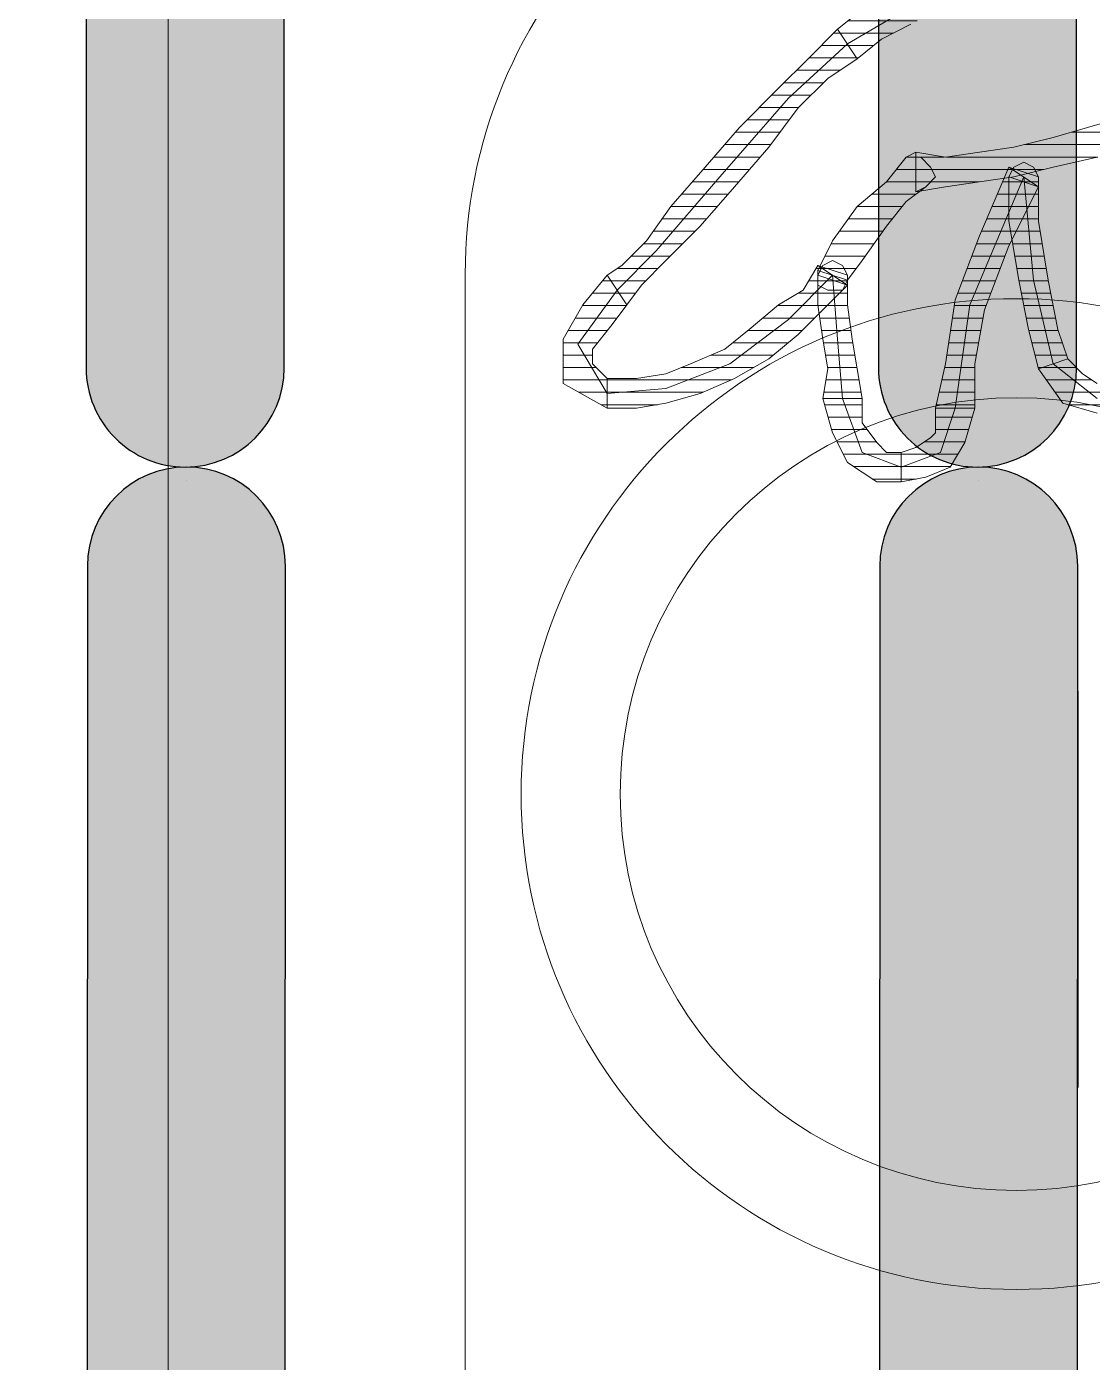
# Model space of a CAD drawing. Header units: centimetres. Extents: x 54005 to 61405, y 90310 to 94744.
# Drawn here: x 56660.34 to 56671.1, y 93072.62 to 93086.1 of the extents above; entities that cross this region are included whole.
import ezdxf

# ---------------------------------------------------------------- set-up
doc = ezdxf.new("R2010")
doc.units = ezdxf.units.CM
doc.header["$LTSCALE"] = 25
doc.layers.get('0').update_dxf_attribs({"lineweight": 0})
doc.layers.add('OC-Mutfak_Ekipman', color=252, linetype='Continuous')
pattern_1 = [(360, (-5108.51305, -673.59423), (1e-16, 0.125), [25])]

# ---------------------------------------------------------------- blocks, each defined once
blk = doc.blocks.new('ekmek')
at = {"layer": 'OC-Mutfak_Ekipman'}
h = blk.add_hatch(color=256, dxfattribs=at)
h.dxf.hatch_style = 1
h.paths.add_polyline_path([(2465.854, 3789.553, 0.414197), (2464.854, 3788.553), (2464.842, 3692.863, 0.41423), (2465.842, 3691.863, 0.414197), (2466.842, 3692.863), (2466.854, 3788.553, 0.41423)])
h.paths.add_polyline_path([(2457.854, 3789.554, 0.414197), (2456.854, 3788.554), (2456.842, 3692.864, 0.41423), (2457.842, 3691.864, 0.414197), (2458.842, 3692.864), (2458.854, 3788.554, 0.41423)])
h.paths.add_polyline_path([(2449.854, 3789.554, 0.414197), (2448.854, 3788.554), (2448.842, 3692.864, 0.41423), (2449.842, 3691.864, 0.414197), (2450.842, 3692.864), (2450.854, 3788.554, 0.41423)])
h.paths.add_polyline_path([(2441.854, 3789.555, 0.414197), (2440.854, 3788.555), (2440.842, 3692.865, 0.41423), (2441.842, 3691.865, 0.414197), (2442.842, 3692.865), (2442.854, 3788.555, 0.41423)])
h.paths.add_polyline_path([(2433.854, 3789.555, 0.414197), (2432.854, 3788.556), (2432.842, 3692.866, 0.41423), (2433.842, 3691.865, 0.414197), (2434.842, 3692.865), (2434.854, 3788.555, 0.41423)])
h = blk.add_hatch(color=256, dxfattribs=at)
h.dxf.hatch_style = 1
h.paths.add_polyline_path([(2464.842, 3587.863, 0.414227), (2465.842, 3586.863, 0.4142), (2466.842, 3587.863), (2466.854, 3690.863, 0.414227), (2465.854, 3691.863, 0.4142), (2464.854, 3690.863)])
h.paths.add_polyline_path([(2456.842, 3587.864, 0.414227), (2457.842, 3586.864, 0.4142), (2458.842, 3587.864), (2458.854, 3690.864, 0.414227), (2457.854, 3691.864, 0.4142), (2456.854, 3690.864)])
h.paths.add_polyline_path([(2448.842, 3587.864, 0.414227), (2449.842, 3586.864, 0.4142), (2450.842, 3587.864), (2450.854, 3690.864, 0.414227), (2449.854, 3691.864, 0.4142), (2448.854, 3690.864)])
h.paths.add_polyline_path([(2442.854, 3690.865, 0.414227), (2441.854, 3691.865, 0.4142), (2440.854, 3690.865), (2440.842, 3587.865, 0.414227), (2441.842, 3586.865, 0.4142), (2442.842, 3587.865)])
h.paths.add_polyline_path([(2432.842, 3587.866, 0.414227), (2433.842, 3586.865, 0.4142), (2434.842, 3587.865), (2434.854, 3690.865, 0.414227), (2433.854, 3691.865, 0.4142), (2432.854, 3690.866)])
for p, q in [((2456.854, 3788.554), (2456.842, 3692.864)), ((2458.842, 3692.864), (2458.854, 3788.554)), ((2464.854, 3788.553), (2464.842, 3692.863)), ((2466.842, 3692.863), (2466.854, 3788.553)), ((2466.842, 3694.125), (2466.843, 3698.125)), ((2457.842, 3691.864), (2457.842, 3691.864)), ((2457.854, 3691.864), (2457.854, 3691.864)), ((2465.842, 3691.863), (2465.842, 3691.863)), ((2465.854, 3691.863), (2465.854, 3691.863)), ((2457.854, 3691.726), (2457.854, 3691.726)), ((2465.854, 3691.725), (2465.854, 3691.725)), ((2456.854, 3690.864), (2456.842, 3587.864)), ((2458.842, 3587.864), (2458.854, 3690.864)), ((2464.854, 3690.863), (2464.842, 3587.863)), ((2466.842, 3587.863), (2466.854, 3690.863)), ((2466.854, 3689.601), (2466.854, 3685.601))]:
    blk.add_line(p, q, dxfattribs=at)
for centre, start, end in [((2457.842, 3692.864), 179.9963, 269.9963), ((2457.842, 3692.864), 269.9963, 359.9963), ((2465.842, 3692.863), 179.9963, 269.9963), ((2465.842, 3692.863), 269.9963, 359.9963), ((2457.854, 3690.864), 89.9963, 179.9963), ((2457.854, 3690.864), 359.9963, 89.9963), ((2465.854, 3690.863), 89.9963, 179.9963), ((2465.854, 3690.863), 359.9963, 89.9963)]:
    blk.add_arc(centre, 1, start, end, dxfattribs=at)
blk = doc.blocks.new('by')
at = {"ltscale": 30}
h = blk.add_hatch(dxfattribs=at)
h.set_pattern_fill('DC_LINES', color=256, scale=0.1, style=0)
h.set_pattern_definition(pattern_1)
edge = h.paths.add_edge_path(flags=0)
edge.add_line((6359.64, 2244.875), (6359.591, 2244.875))
edge.add_line((6359.591, 2244.875), (6359.393, 2244.726))
edge.add_line((6359.393, 2244.726), (6359.245, 2244.627))
edge.add_line((6359.245, 2244.627), (6358.898, 2244.428))
edge.add_line((6358.898, 2244.428), (6358.552, 2244.279))
edge.add_line((6358.552, 2244.279), (6358.206, 2244.08))
edge.add_line((6358.206, 2244.08), (6357.859, 2243.881))
edge.add_line((6357.859, 2243.881), (6357.562, 2243.732))
edge.add_line((6357.562, 2243.732), (6357.315, 2243.534))
edge.add_line((6357.315, 2243.534), (6357.117, 2243.832))
edge.add_line((6357.117, 2243.832), (6357.365, 2244.03))
edge.add_line((6357.365, 2244.03), (6357.76, 2244.179))
edge.add_line((6357.76, 2244.179), (6358.107, 2244.378))
edge.add_line((6358.107, 2244.378), (6358.453, 2244.577))
edge.add_line((6358.453, 2244.577), (6358.8, 2244.726))
edge.add_line((6358.8, 2244.726), (6359.047, 2244.925))
edge.add_line((6359.047, 2244.925), (6359.294, 2245.024))
edge.add_line((6359.294, 2245.024), (6359.393, 2245.074))
edge.add_line((6359.393, 2245.074), (6359.343, 2245.074))
h = blk.add_hatch(dxfattribs=at)
h.set_pattern_fill('DC_LINES', color=256, scale=0.1, style=0)
h.set_pattern_definition(pattern_1)
edge = h.paths.add_edge_path(flags=0)
edge.add_line((6357.315, 2243.534), (6357.018, 2243.335))
edge.add_line((6357.018, 2243.335), (6356.721, 2243.037))
edge.add_line((6356.721, 2243.037), (6356.425, 2242.64))
edge.add_line((6356.425, 2242.64), (6356.078, 2242.242))
edge.add_line((6356.078, 2242.242), (6355.732, 2241.845))
edge.add_line((6355.732, 2241.845), (6355.385, 2241.497))
edge.add_line((6355.385, 2241.497), (6355.138, 2241.249))
edge.add_line((6355.138, 2241.249), (6354.99, 2241.05))
edge.add_line((6354.99, 2241.05), (6354.792, 2241.348))
edge.add_line((6354.792, 2241.348), (6354.94, 2241.447))
edge.add_line((6354.94, 2241.447), (6355.187, 2241.696))
edge.add_line((6355.187, 2241.696), (6355.435, 2242.043))
edge.add_line((6355.435, 2242.043), (6355.781, 2242.441))
edge.add_line((6355.781, 2242.441), (6356.128, 2242.838))
edge.add_line((6356.128, 2242.838), (6356.523, 2243.236))
edge.add_line((6356.523, 2243.236), (6356.82, 2243.534))
edge.add_line((6356.82, 2243.534), (6357.117, 2243.832))
h = blk.add_hatch(dxfattribs=at)
h.set_pattern_fill('DC_LINES', color=256, scale=0.1, style=0)
h.set_pattern_definition(pattern_1)
edge = h.paths.add_edge_path(flags=0)
edge.add_line((6360.679, 2242.838), (6360.432, 2242.739))
edge.add_line((6360.432, 2242.739), (6360.086, 2242.64))
edge.add_line((6360.086, 2242.64), (6359.739, 2242.54))
edge.add_line((6359.739, 2242.54), (6359.294, 2242.441))
edge.add_line((6359.294, 2242.441), (6358.898, 2242.342))
edge.add_line((6358.898, 2242.342), (6358.552, 2242.292))
edge.add_line((6358.552, 2242.292), (6358.206, 2242.242))
edge.add_line((6358.206, 2242.242), (6357.909, 2242.192))
edge.add_line((6357.909, 2242.192), (6357.909, 2242.59))
edge.add_line((6357.909, 2242.59), (6358.206, 2242.54))
edge.add_line((6358.206, 2242.54), (6358.552, 2242.59))
edge.add_line((6358.552, 2242.59), (6358.898, 2242.64))
edge.add_line((6358.898, 2242.64), (6359.294, 2242.739))
edge.add_line((6359.294, 2242.739), (6359.64, 2242.838))
edge.add_line((6359.64, 2242.838), (6359.987, 2242.938))
edge.add_line((6359.987, 2242.938), (6360.333, 2243.037))
edge.add_line((6360.333, 2243.037), (6360.581, 2243.136))
h = blk.add_hatch(dxfattribs=at)
h.set_pattern_fill('DC_LINES', color=256, scale=0.1, style=0)
h.set_pattern_definition(pattern_1)
edge = h.paths.add_edge_path(flags=0)
edge.add_line((6357.909, 2242.192), (6358.008, 2242.242))
edge.add_line((6358.008, 2242.242), (6357.81, 2242.093))
edge.add_line((6357.81, 2242.093), (6357.612, 2241.845))
edge.add_line((6357.612, 2241.845), (6357.365, 2241.497))
edge.add_line((6357.365, 2241.497), (6357.217, 2241.298))
edge.add_line((6357.217, 2241.298), (6356.92, 2241.398))
edge.add_line((6356.92, 2241.398), (6357.068, 2241.696))
edge.add_line((6357.068, 2241.696), (6357.315, 2242.043))
edge.add_line((6357.315, 2242.043), (6357.612, 2242.292))
edge.add_line((6357.612, 2242.292), (6357.81, 2242.54))
edge.add_line((6357.81, 2242.54), (6357.909, 2242.59))
edge.add_line((6357.909, 2242.59), (6357.81, 2242.54))
edge.add_line((6357.81, 2242.54), (6357.959, 2242.54))
edge.add_line((6357.959, 2242.54), (6358.057, 2242.441))
edge.add_line((6358.057, 2242.441), (6358.107, 2242.342))
edge.add_line((6358.107, 2242.342), (6358.008, 2242.242))
h = blk.add_hatch(dxfattribs=at)
h.set_pattern_fill('DC_LINES', color=256, scale=0.1, style=0)
h.set_pattern_definition(pattern_1)
edge = h.paths.add_edge_path(flags=0)
edge.add_line((6358.848, 2242.441), (6359.145, 2242.342))
edge.add_line((6359.145, 2242.342), (6359.145, 2241.894))
edge.add_line((6359.145, 2241.894), (6359.245, 2241.298))
edge.add_line((6359.245, 2241.298), (6359.343, 2240.802))
edge.add_line((6359.343, 2240.802), (6359.442, 2240.504))
edge.add_line((6359.442, 2240.504), (6359.145, 2240.404))
edge.add_line((6359.145, 2240.404), (6359.047, 2240.802))
edge.add_line((6359.047, 2240.802), (6358.948, 2241.298))
edge.add_line((6358.948, 2241.298), (6358.848, 2241.894))
edge.add_line((6358.848, 2241.894), (6358.848, 2242.342))
edge.add_line((6358.848, 2242.342), (6359.145, 2242.242))
edge.add_line((6359.145, 2242.242), (6358.848, 2242.342))
edge.add_line((6358.848, 2242.342), (6358.898, 2242.441))
edge.add_line((6358.898, 2242.441), (6358.998, 2242.491))
edge.add_line((6358.998, 2242.491), (6359.096, 2242.441))
edge.add_line((6359.096, 2242.441), (6359.145, 2242.342))
h = blk.add_hatch(dxfattribs=at)
h.set_pattern_fill('DC_LINES', color=256, scale=0.1, style=0)
h.set_pattern_definition(pattern_1)
edge = h.paths.add_edge_path(flags=0)
edge.add_line((6358.107, 2240.007), (6358.206, 2240.454))
edge.add_line((6358.206, 2240.454), (6358.304, 2241.1))
edge.add_line((6358.304, 2241.1), (6358.552, 2241.745))
edge.add_line((6358.552, 2241.745), (6358.848, 2242.441))
edge.add_line((6358.848, 2242.441), (6359.145, 2242.242))
edge.add_line((6359.145, 2242.242), (6358.848, 2241.646))
edge.add_line((6358.848, 2241.646), (6358.601, 2241))
edge.add_line((6358.601, 2241), (6358.503, 2240.454))
edge.add_line((6358.503, 2240.454), (6358.503, 2240.007))
h = blk.add_hatch(dxfattribs=at)
h.set_pattern_fill('DC_LINES', color=256, scale=0.1, style=0)
h.set_pattern_definition(pattern_1)
edge = h.paths.add_edge_path(flags=0)
edge.add_line((6354.792, 2240.305), (6355.089, 2240.305))
edge.add_line((6355.089, 2240.305), (6355.385, 2240.355))
edge.add_line((6355.385, 2240.355), (6355.633, 2240.454))
edge.add_line((6355.633, 2240.454), (6355.979, 2240.603))
edge.add_line((6355.979, 2240.603), (6356.226, 2240.802))
edge.add_line((6356.226, 2240.802), (6356.523, 2241.05))
edge.add_line((6356.523, 2241.05), (6356.771, 2241.199))
edge.add_line((6356.771, 2241.199), (6356.92, 2241.447))
edge.add_line((6356.92, 2241.447), (6357.217, 2241.249))
edge.add_line((6357.217, 2241.249), (6356.968, 2241))
edge.add_line((6356.968, 2241), (6356.721, 2240.752))
edge.add_line((6356.721, 2240.752), (6356.425, 2240.504))
edge.add_line((6356.425, 2240.504), (6356.078, 2240.305))
edge.add_line((6356.078, 2240.305), (6355.732, 2240.156))
edge.add_line((6355.732, 2240.156), (6355.385, 2240.056))
edge.add_line((6355.385, 2240.056), (6355.089, 2240.007))
edge.add_line((6355.089, 2240.007), (6354.792, 2240.007))
h = blk.add_hatch(dxfattribs=at)
h.set_pattern_fill('DC_LINES', color=256, scale=0.1, style=0)
h.set_pattern_definition(pattern_1)
edge = h.paths.add_edge_path(flags=0)
edge.add_line((6356.92, 2241.447), (6357.217, 2241.348))
edge.add_line((6357.217, 2241.348), (6357.217, 2241.05))
edge.add_line((6357.217, 2241.05), (6357.265, 2240.702))
edge.add_line((6357.265, 2240.702), (6357.315, 2240.404))
edge.add_line((6357.315, 2240.404), (6357.365, 2240.106))
edge.add_line((6357.365, 2240.106), (6356.968, 2240.106))
edge.add_line((6356.968, 2240.106), (6357.018, 2240.404))
edge.add_line((6357.018, 2240.404), (6356.968, 2240.702))
edge.add_line((6356.968, 2240.702), (6356.92, 2241.05))
edge.add_line((6356.92, 2241.05), (6356.92, 2241.348))
edge.add_line((6356.92, 2241.348), (6357.217, 2241.249))
edge.add_line((6357.217, 2241.249), (6356.92, 2241.348))
edge.add_line((6356.92, 2241.348), (6356.968, 2241.447))
edge.add_line((6356.968, 2241.447), (6357.068, 2241.497))
edge.add_line((6357.068, 2241.497), (6357.167, 2241.447))
edge.add_line((6357.167, 2241.447), (6357.217, 2241.348))
h = blk.add_hatch(dxfattribs=at)
h.set_pattern_fill('DC_LINES', color=256, scale=0.1, style=0)
h.set_pattern_definition(pattern_1)
edge = h.paths.add_edge_path(flags=0)
edge.add_line((6354.99, 2241.05), (6354.842, 2240.851))
edge.add_line((6354.842, 2240.851), (6354.643, 2240.603))
edge.add_line((6354.643, 2240.603), (6354.643, 2240.454))
edge.add_line((6354.643, 2240.454), (6354.792, 2240.305))
edge.add_line((6354.792, 2240.305), (6354.792, 2240.007))
edge.add_line((6354.792, 2240.007), (6354.346, 2240.255))
edge.add_line((6354.346, 2240.255), (6354.346, 2240.702))
edge.add_line((6354.346, 2240.702), (6354.545, 2241.05))
edge.add_line((6354.545, 2241.05), (6354.792, 2241.348))
h = blk.add_hatch(dxfattribs=at)
h.set_pattern_fill('DC_LINES', color=256, scale=0.1, style=0)
h.set_pattern_definition(pattern_1)
edge = h.paths.add_edge_path(flags=0)
edge.add_line((6357.217, 2241.298), (6357.167, 2241.199))
edge.add_line((6357.167, 2241.199), (6357.018, 2241.199))
edge.add_line((6357.018, 2241.199), (6356.92, 2241.249))
edge.add_line((6356.92, 2241.249), (6356.92, 2241.398))
h = blk.add_hatch(dxfattribs=at)
h.set_pattern_fill('DC_LINES', color=256, scale=0.1, style=0)
h.set_pattern_definition(pattern_1)
edge = h.paths.add_edge_path(flags=0)
edge.add_line((6359.442, 2240.504), (6359.591, 2240.355))
edge.add_line((6359.591, 2240.355), (6359.739, 2240.255))
edge.add_line((6359.739, 2240.255), (6359.987, 2240.255))
edge.add_line((6359.987, 2240.255), (6360.086, 2240.355))
edge.add_line((6360.086, 2240.355), (6360.284, 2240.056))
edge.add_line((6360.284, 2240.056), (6359.987, 2239.957))
edge.add_line((6359.987, 2239.957), (6359.739, 2239.957))
edge.add_line((6359.739, 2239.957), (6359.393, 2240.056))
edge.add_line((6359.393, 2240.056), (6359.145, 2240.404))
h = blk.add_hatch(dxfattribs=at)
h.set_pattern_fill('DC_LINES', color=256, scale=0.1, style=0)
h.set_pattern_definition(pattern_1)
edge = h.paths.add_edge_path(flags=0)
edge.add_line((6357.365, 2240.106), (6357.365, 2239.858))
edge.add_line((6357.365, 2239.858), (6357.513, 2239.659))
edge.add_line((6357.513, 2239.659), (6357.612, 2239.56))
edge.add_line((6357.612, 2239.56), (6357.76, 2239.56))
edge.add_line((6357.76, 2239.56), (6357.76, 2239.262))
edge.add_line((6357.76, 2239.262), (6357.513, 2239.262))
edge.add_line((6357.513, 2239.262), (6357.217, 2239.46))
edge.add_line((6357.217, 2239.46), (6357.068, 2239.758))
edge.add_line((6357.068, 2239.758), (6356.968, 2240.106))
h = blk.add_hatch(dxfattribs=at)
h.set_pattern_fill('DC_LINES', color=256, scale=0.1, style=0)
h.set_pattern_definition(pattern_1)
edge = h.paths.add_edge_path(flags=0)
edge.add_line((6357.76, 2239.56), (6357.909, 2239.609))
edge.add_line((6357.909, 2239.609), (6358.057, 2239.709))
edge.add_line((6358.057, 2239.709), (6358.107, 2239.758))
edge.add_line((6358.107, 2239.758), (6358.107, 2240.007))
edge.add_line((6358.107, 2240.007), (6358.503, 2240.007))
edge.add_line((6358.503, 2240.007), (6358.403, 2239.659))
edge.add_line((6358.403, 2239.659), (6358.256, 2239.411))
edge.add_line((6358.256, 2239.411), (6358.008, 2239.311))
edge.add_line((6358.008, 2239.311), (6357.76, 2239.262))
for p, q in [((6357.117, 2243.832, -4.505), (6357.365, 2244.03, -4.505)), ((6357.217, 2243.683, -4.505), (6357.81, 2244.03, -4.505)), ((6356.82, 2243.534, -4.505), (6357.117, 2243.832, -4.505)), ((6357.117, 2243.832, -4.505), (6357.117, 2243.832, -4.505)), ((6357.117, 2243.832, -4.505), (6357.315, 2243.534, -4.505)), ((6357.315, 2243.534, -4.505), (6357.117, 2243.832, -4.505)), ((6357.859, 2243.881, -4.505), (6357.562, 2243.732, -4.505)), ((6357.562, 2243.732, -4.505), (6357.315, 2243.534, -4.505)), ((6356.623, 2243.136, -4.505), (6357.217, 2243.683, -4.505)), ((6356.523, 2243.236, -4.505), (6356.82, 2243.534, -4.505)), ((6357.315, 2243.534, -4.505), (6357.018, 2243.335, -4.505)), ((6357.315, 2243.534, -4.505), (6357.315, 2243.534, -4.505)), ((6357.315, 2243.534, -4.505), (6357.315, 2243.534, -4.505)), ((6357.018, 2243.335, -4.505), (6356.721, 2243.037, -4.505)), ((6356.128, 2242.838, -4.505), (6356.523, 2243.236, -4.505)), ((6355.929, 2242.342, -4.505), (6356.623, 2243.136, -4.505)), ((6356.721, 2243.037, -4.505), (6356.425, 2242.64, -4.505)), ((6359.64, 2242.838, -4.505), (6359.987, 2242.938, -4.505)), ((6355.781, 2242.441, -4.505), (6356.128, 2242.838, -4.505)), ((6359.294, 2242.739, -4.505), (6359.64, 2242.838, -4.505)), ((6356.425, 2242.64, -4.505), (6356.078, 2242.242, -4.505)), ((6358.552, 2242.59, -4.505), (6358.898, 2242.64, -4.505)), ((6358.898, 2242.64, -4.505), (6359.294, 2242.739, -4.505)), ((6357.612, 2242.292, -4.505), (6357.81, 2242.54, -4.505)), ((6357.81, 2242.54, -4.505), (6357.909, 2242.59, -4.505)), ((6357.909, 2242.59, -4.505), (6357.81, 2242.54, -4.505)), ((6357.81, 2242.54, -4.505), (6357.959, 2242.54, -4.505)), ((6357.909, 2242.192, -4.505), (6357.909, 2242.59, -4.505)), ((6357.909, 2242.59, -4.505), (6358.206, 2242.54, -4.505)), ((6357.959, 2242.54, -4.505), (6358.057, 2242.441, -4.505)), ((6358.206, 2242.54, -4.505), (6358.552, 2242.59, -4.505)), ((6358.898, 2242.441, -4.505), (6358.998, 2242.491, -4.505)), ((6358.998, 2242.491, -4.505), (6359.096, 2242.441, -4.505)), ((6359.739, 2242.54, -4.505), (6359.294, 2242.441, -4.505)), ((6355.435, 2242.043, -4.505), (6355.781, 2242.441, -4.505)), ((6358.057, 2242.441, -4.505), (6358.107, 2242.342, -4.505)), ((6358.552, 2241.745, -4.505), (6358.848, 2242.441, -4.505)), ((6358.848, 2242.441, -4.505), (6359.145, 2242.342, -4.505)), ((6358.848, 2242.342, -4.505), (6358.898, 2242.441, -4.505)), ((6359.145, 2242.342, -4.505), (6358.848, 2242.441, -4.505)), ((6358.848, 2242.441, -4.505), (6358.848, 2242.441, -4.505)), ((6358.848, 2242.441, -4.505), (6359.145, 2242.242, -4.505)), ((6359.294, 2242.441, -4.505), (6358.898, 2242.342, -4.505)), ((6359.096, 2242.441, -4.505), (6359.145, 2242.342, -4.505)), ((6355.287, 2241.596, -4.505), (6355.929, 2242.342, -4.505)), ((6356.078, 2242.242, -4.505), (6355.732, 2241.845, -4.505)), ((6357.315, 2242.043, -4.505), (6357.612, 2242.292, -4.505)), ((6358.008, 2242.242, -4.505), (6357.81, 2242.093, -4.505)), ((6358.206, 2242.242, -4.505), (6357.909, 2242.192, -4.505)), ((6357.909, 2242.192, -4.505), (6358.008, 2242.242, -4.505)), ((6358.008, 2242.242, -4.505), (6357.909, 2242.192, -4.505)), ((6358.107, 2242.342, -4.505), (6358.008, 2242.242, -4.505)), ((6358.552, 2242.292, -4.505), (6358.206, 2242.242, -4.505)), ((6358.998, 2242.342, -4.505), (6358.453, 2241.05, -4.505)), ((6358.898, 2242.342, -4.505), (6358.552, 2242.292, -4.505)), ((6358.848, 2241.894, -4.505), (6358.848, 2242.342, -4.505)), ((6358.848, 2242.342, -4.505), (6359.145, 2242.242, -4.505)), ((6359.145, 2242.242, -4.505), (6358.848, 2242.342, -4.505)), ((6359.145, 2242.242, -4.505), (6358.848, 2241.646, -4.505)), ((6359.096, 2241.298, -4.505), (6358.998, 2242.342, -4.505)), ((6359.145, 2242.342, -4.505), (6359.145, 2241.894, -4.505)), ((6357.81, 2242.093, -4.505), (6357.612, 2241.845, -4.505)), ((6357.909, 2242.192, -4.505), (6357.909, 2242.192, -4.505)), ((6355.187, 2241.696, -4.505), (6355.435, 2242.043, -4.505)), ((6357.068, 2241.696, -4.505), (6357.315, 2242.043, -4.505)), ((6355.732, 2241.845, -4.505), (6355.385, 2241.497, -4.505)), ((6357.612, 2241.845, -4.505), (6357.365, 2241.497, -4.505)), ((6358.948, 2241.298, -4.505), (6358.848, 2241.894, -4.505)), ((6359.145, 2241.894, -4.505), (6359.245, 2241.298, -4.505)), ((6354.94, 2241.447, -4.505), (6355.187, 2241.696, -4.505)), ((6356.92, 2241.398, -4.505), (6357.068, 2241.696, -4.505)), ((6358.304, 2241.1, -4.505), (6358.552, 2241.745, -4.505)), ((6354.891, 2241.199, -4.505), (6355.287, 2241.596, -4.505)), ((6358.848, 2241.646, -4.505), (6358.601, 2241, -4.505)), ((6354.792, 2241.348, -4.505), (6354.94, 2241.447, -4.505)), ((6355.385, 2241.497, -4.505), (6355.138, 2241.249, -4.505)), ((6356.771, 2241.199, -4.505), (6356.92, 2241.447, -4.505)), ((6356.92, 2241.447, -4.505), (6357.217, 2241.348, -4.505)), ((6356.92, 2241.348, -4.505), (6356.968, 2241.447, -4.505)), ((6357.217, 2241.348, -4.505), (6356.92, 2241.447, -4.505)), ((6356.92, 2241.447, -4.505), (6356.92, 2241.447, -4.505)), ((6356.92, 2241.447, -4.505), (6357.217, 2241.249, -4.505)), ((6356.968, 2241.447, -4.505), (6357.068, 2241.497, -4.505)), ((6357.068, 2241.497, -4.505), (6357.167, 2241.447, -4.505)), ((6357.167, 2241.447, -4.505), (6357.217, 2241.348, -4.505)), ((6357.365, 2241.497, -4.505), (6357.217, 2241.298, -4.505)), ((6354.545, 2241.05, -4.505), (6354.792, 2241.348, -4.505)), ((6354.99, 2241.05, -4.505), (6354.792, 2241.348, -4.505)), ((6354.792, 2241.348, -4.505), (6354.792, 2241.348, -4.505)), ((6354.792, 2241.348, -4.505), (6354.99, 2241.05, -4.505)), ((6357.068, 2241.348, -4.505), (6356.623, 2240.901, -4.505)), ((6357.217, 2241.298, -4.505), (6356.92, 2241.398, -4.505)), ((6356.92, 2241.249, -4.505), (6356.92, 2241.398, -4.505)), ((6356.92, 2241.398, -4.505), (6357.217, 2241.298, -4.505)), ((6356.92, 2241.05, -4.505), (6356.92, 2241.348, -4.505)), ((6356.92, 2241.348, -4.505), (6357.217, 2241.249, -4.505)), ((6357.217, 2241.249, -4.505), (6356.92, 2241.348, -4.505)), ((6357.117, 2240.702, -4.505), (6357.068, 2241.348, -4.505)), ((6357.217, 2241.298, -4.505), (6357.167, 2241.199, -4.505)), ((6357.217, 2241.348, -4.505), (6357.217, 2241.05, -4.505)), ((6357.217, 2241.298, -4.505), (6357.217, 2241.298, -4.505)), ((6359.047, 2240.802, -4.505), (6358.948, 2241.298, -4.505)), ((6359.294, 2240.454, -4.505), (6359.096, 2241.298, -4.505)), ((6359.245, 2241.298, -4.505), (6359.343, 2240.802, -4.505)), ((6354.495, 2240.653, -4.505), (6354.891, 2241.199, -4.505)), ((6355.138, 2241.249, -4.505), (6354.99, 2241.05, -4.505)), ((6356.523, 2241.05, -4.505), (6356.771, 2241.199, -4.505)), ((6357.018, 2241.199, -4.505), (6356.92, 2241.249, -4.505)), ((6357.217, 2241.249, -4.505), (6356.968, 2241, -4.505)), ((6357.167, 2241.199, -4.505), (6357.018, 2241.199, -4.505)), ((6354.346, 2240.702, -4.505), (6354.545, 2241.05, -4.505)), ((6354.99, 2241.05, -4.505), (6354.842, 2240.851, -4.505)), ((6354.99, 2241.05, -4.505), (6354.99, 2241.05, -4.505)), ((6354.99, 2241.05, -4.505), (6354.99, 2241.05, -4.505)), ((6356.226, 2240.802, -4.505), (6356.523, 2241.05, -4.505)), ((6356.968, 2241, -4.505), (6356.721, 2240.752, -4.505)), ((6356.968, 2240.702, -4.505), (6356.92, 2241.05, -4.505)), ((6357.217, 2241.05, -4.505), (6357.265, 2240.702, -4.505)), ((6358.206, 2240.454, -4.505), (6358.304, 2241.1, -4.505)), ((6358.453, 2241.05, -4.505), (6358.304, 2240.007, -4.505)), ((6358.601, 2241, -4.505), (6358.503, 2240.454, -4.505)), ((6356.623, 2240.901, -4.505), (6356.029, 2240.454, -4.505)), ((6354.842, 2240.851, -4.505), (6354.643, 2240.603, -4.505)), ((6355.979, 2240.603, -4.505), (6356.226, 2240.802, -4.505)), ((6356.721, 2240.752, -4.505), (6356.425, 2240.504, -4.505)), ((6359.145, 2240.404, -4.505), (6359.047, 2240.802, -4.505)), ((6359.343, 2240.802, -4.505), (6359.442, 2240.504, -4.505)), ((6354.346, 2240.255, -4.505), (6354.346, 2240.702, -4.505)), ((6354.792, 2240.156, -4.505), (6354.495, 2240.653, -4.505)), ((6354.643, 2240.603, -4.505), (6354.643, 2240.454, -4.505)), ((6355.633, 2240.454, -4.505), (6355.979, 2240.603, -4.505)), ((6357.018, 2240.404, -4.505), (6356.968, 2240.702, -4.505)), ((6357.167, 2240.106, -4.505), (6357.117, 2240.702, -4.505)), ((6357.265, 2240.702, -4.505), (6357.315, 2240.404, -4.505)), ((6356.425, 2240.504, -4.505), (6356.078, 2240.305, -4.505)), ((6359.442, 2240.504, -4.505), (6359.145, 2240.404, -4.505)), ((6359.145, 2240.404, -4.505), (6359.442, 2240.504, -4.505)), ((6359.442, 2240.504, -4.505), (6359.442, 2240.504, -4.505)), ((6359.442, 2240.504, -4.505), (6359.591, 2240.355, -4.505)), ((6359.442, 2240.504, -4.505), (6359.442, 2240.504, -4.505)), ((6354.643, 2240.454, -4.505), (6354.792, 2240.305, -4.505)), ((6355.089, 2240.305, -4.505), (6355.385, 2240.355, -4.505)), ((6356.029, 2240.454, -4.505), (6355.385, 2240.206, -4.505)), ((6355.385, 2240.355, -4.505), (6355.633, 2240.454, -4.505)), ((6356.968, 2240.106, -4.505), (6357.018, 2240.404, -4.505)), ((6357.315, 2240.404, -4.505), (6357.365, 2240.106, -4.505)), ((6358.107, 2240.007, -4.505), (6358.206, 2240.454, -4.505)), ((6358.503, 2240.454, -4.505), (6358.503, 2240.007, -4.505)), ((6359.393, 2240.056, -4.505), (6359.145, 2240.404, -4.505)), ((6359.145, 2240.404, -4.505), (6359.145, 2240.404, -4.505)), ((6359.739, 2240.106, -4.505), (6359.294, 2240.454, -4.505)), ((6359.591, 2240.355, -4.505), (6359.739, 2240.255, -4.505)), ((6354.792, 2240.007, -4.505), (6354.346, 2240.255, -4.505)), ((6354.792, 2240.305, -4.505), (6354.792, 2240.305, -4.505)), ((6354.792, 2240.305, -4.505), (6355.089, 2240.305, -4.505)), ((6354.792, 2240.007, -4.505), (6354.792, 2240.305, -4.505)), ((6354.792, 2240.305, -4.505), (6354.792, 2240.305, -4.505)), ((6354.792, 2240.305, -4.505), (6354.792, 2240.007, -4.505)), ((6355.385, 2240.206, -4.505), (6354.792, 2240.156, -4.505)), ((6356.078, 2240.305, -4.505), (6355.732, 2240.156, -4.505)), ((6355.385, 2240.056, -4.505), (6355.089, 2240.007, -4.505)), ((6355.732, 2240.156, -4.505), (6355.385, 2240.056, -4.505)), ((6357.068, 2239.758, -4.505), (6356.968, 2240.106, -4.505)), ((6356.968, 2240.106, -4.505), (6356.968, 2240.106, -4.505)), ((6356.968, 2240.106, -4.505), (6357.365, 2240.106, -4.505)), ((6357.365, 2240.106, -4.505), (6356.968, 2240.106, -4.505)), ((6357.365, 2239.56, -4.505), (6357.167, 2240.106, -4.505)), ((6357.365, 2240.106, -4.505), (6357.365, 2240.106, -4.505)), ((6357.365, 2240.106, -4.505), (6357.365, 2239.858, -4.505)), ((6357.365, 2240.106, -4.505), (6357.365, 2240.106, -4.505)), ((6359.739, 2239.957, -4.505), (6359.393, 2240.056, -4.505)), ((6355.089, 2240.007, -4.505), (6354.792, 2240.007, -4.505)), ((6354.792, 2240.007, -4.505), (6354.792, 2240.007, -4.505)), ((6358.107, 2239.758, -4.505), (6358.107, 2240.007, -4.505)), ((6358.107, 2240.007, -4.505), (6358.503, 2240.007, -4.505)), ((6358.107, 2240.007, -4.505), (6358.107, 2240.007, -4.505)), ((6358.503, 2240.007, -4.505), (6358.107, 2240.007, -4.505)), ((6358.107, 2240.007, -4.505), (6358.107, 2240.007, -4.505)), ((6358.304, 2240.007, -4.505), (6358.156, 2239.56, -4.505)), ((6358.503, 2240.007, -4.505), (6358.403, 2239.659, -4.505)), ((6358.503, 2240.007, -4.505), (6358.503, 2240.007, -4.505)), ((6357.365, 2239.858, -4.505), (6357.513, 2239.659, -4.505)), ((6357.217, 2239.46, -4.505), (6357.068, 2239.758, -4.505)), ((6357.513, 2239.659, -4.505), (6357.612, 2239.56, -4.505)), ((6357.909, 2239.609, -4.505), (6358.057, 2239.709, -4.505)), ((6358.057, 2239.709, -4.505), (6358.107, 2239.758, -4.505)), ((6358.403, 2239.659, -4.505), (6358.256, 2239.411, -4.505)), ((6357.76, 2239.411, -4.505), (6357.365, 2239.56, -4.505)), ((6357.612, 2239.56, -4.505), (6357.76, 2239.56, -4.505)), ((6357.76, 2239.56, -4.505), (6357.909, 2239.609, -4.505)), ((6357.76, 2239.56, -4.505), (6357.76, 2239.56, -4.505)), ((6357.76, 2239.262, -4.505), (6357.76, 2239.56, -4.505)), ((6357.76, 2239.56, -4.505), (6357.76, 2239.56, -4.505)), ((6358.156, 2239.56, -4.505), (6357.76, 2239.411, -4.505)), ((6357.76, 2239.56, -4.505), (6357.76, 2239.262, -4.505)), ((6357.513, 2239.262, -4.505), (6357.217, 2239.46, -4.505)), ((6358.256, 2239.411, -4.505), (6358.008, 2239.311, -4.505)), ((6357.76, 2239.262, -4.505), (6357.513, 2239.262, -4.505)), ((6358.008, 2239.311, -4.505), (6357.76, 2239.262, -4.505)), ((6357.76, 2239.262, -4.505), (6357.76, 2239.262, -4.505))]:
    blk.add_line(p, q, dxfattribs=at)
at = {"ltscale": 30, "elevation": -4.505}
blk.add_lwpolyline([(6387.358, 2196.359), (6350.358, 2196.359), (6350.358, 2249.359), (6387.358, 2249.359)], close=True, dxfattribs=at)
blk.add_lwpolyline([(6379.358, 2199.359), (6358.358, 2199.359, -0.414214), (6353.358, 2204.359), (6353.358, 2241.359, -0.414214), (6358.358, 2246.359), (6379.358, 2246.359, -0.414214), (6384.358, 2241.359), (6384.358, 2204.359, -0.414214)], format="xyb", close=True, dxfattribs=at)
at = {"ltscale": 30}
for radius in [5, 4]:
    blk.add_circle((6358.923, 2236.112, -4.505), radius, dxfattribs=at)

msp = doc.modelspace()

# ---------------------------------------------------------------- block references
for name, p in [('ekmek', (54204.096, 89389.788)), ('by', (50311.407, 90842.239, 4.505))]:
    msp.add_blockref(name, p)

doc.saveas('drawing.dxf')
